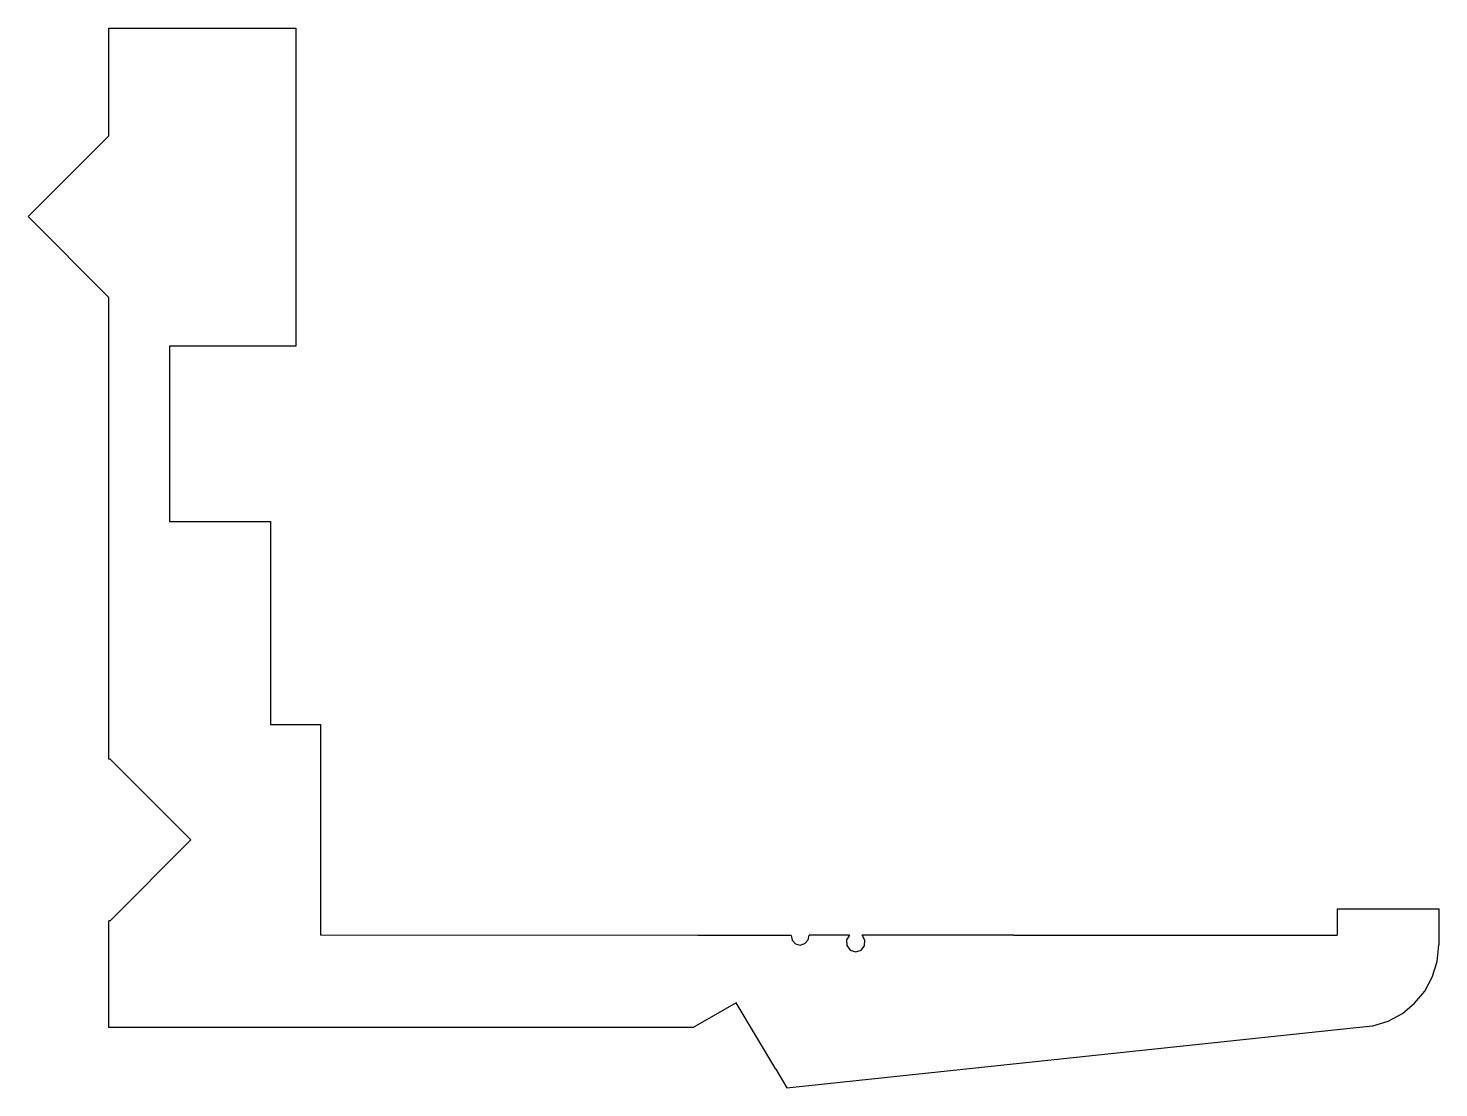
# Model space of a CAD drawing. Extents: x -353 to 646, y -933 to 332.
# Drawn here: x 150.6 to 291.5, y -117.1 to -11.3 of the extents above; entities that cross this region are included whole.
import ezdxf

# ---------------------------------------------------------------- set-up
doc = ezdxf.new("R2010")
doc.units = 0

msp = doc.modelspace()

# ---------------------------------------------------------------- linework, layer by layer
at = {"layer": 'Layer 1'}
for p, q in [((158.66, -11.3468), (177.317, -11.3468)), ((158.66, -22.0974), (158.66, -11.3468)), ((177.317, -11.3468), (177.317, -43.0785)), ((158.66, -22.0974), (150.59703, -30.16308)), ((150.597, -30.1631), (158.65997, -38.22607)), ((158.66, -84.3362), (158.66, -38.226)), ((177.317, -43.0785), (164.721, -43.0785)), ((164.721, -43.0785), (164.721, -60.5943)), ((164.721, -60.5943), (174.81, -60.5943)), ((174.81, -60.5943), (174.81, -80.8709)), ((174.81, -80.8709), (179.782, -80.8709)), ((179.782, -80.8709), (179.782, -101.903)), ((158.768, -84.3362), (158.66, -84.3362)), ((166.831, -92.3991), (158.76803, -84.33613)), ((158.768, -100.462), (166.83097, -92.39903)), ((281.349, -99.2781), (291.504, -99.2781)), ((281.349, -99.2781), (281.349, -101.903)), ((291.504, -99.2781), (291.504, -102.873)), ((158.768, -100.462), (158.66, -100.462)), ((158.66, -111.129), (158.66, -100.462)), ((217.499, -101.925), (179.7824, -101.903269)), ((226.8, -101.925), (217.499, -101.925)), ((226.802, -101.926), (226.904373, -102.40755)), ((226.904373, -102.40755), (227.243088, -102.764822)), ((227.243088, -102.764822), (227.718499, -102.89271)), ((227.718499, -102.89271), (228.190746, -102.753591)), ((228.190746, -102.753591), (228.520898, -102.388392)), ((228.520898, -102.388392), (228.61183, -101.904551)), ((232.646, -101.903), (228.612, -101.903)), ((232.646, -101.904), (232.349494, -102.382784)), ((232.349494, -102.382784), (232.377911, -102.945228)), ((249.041, -101.903), (233.8931, -101.913724)), ((234.183897, -102.397292), (233.895, -101.913878)), ((234.146588, -102.959215), (234.183897, -102.397292)), ((249.041, -101.903), (281.349, -101.903)), ((232.377911, -102.945228), (232.721163, -103.391689)), ((232.721163, -103.391689), (233.257413, -103.563695)), ((233.257413, -103.563695), (233.796317, -103.400192)), ((233.796317, -103.400192), (234.146588, -102.959215)), ((291.336627, -104.538647), (291.50433, -102.87485)), ((290.85562, -106.088328), (291.336627, -104.538647)), ((290.094502, -107.490697), (290.85562, -106.088328)), ((289.086467, -108.712557), (290.094502, -107.490697)), ((221.316, -108.677), (217.00816, -111.13978)), ((225.296, -115.29), (221.31599, -108.67652)), ((286.462413, -110.481971), (287.864707, -109.720714)), ((287.864707, -109.720714), (289.086467, -108.712557)), ((217.008, -111.14), (158.6598, -111.129276)), ((226.374, -117.146), (283.2483, -111.12858)), ((283.249, -111.131), (284.91278, -110.963131)), ((284.91278, -110.963131), (286.462413, -110.481971)), ((225.296, -115.29), (226.37431, -117.14589))]:
    msp.add_line(p, q, dxfattribs=at)

doc.saveas('drawing.dxf')
